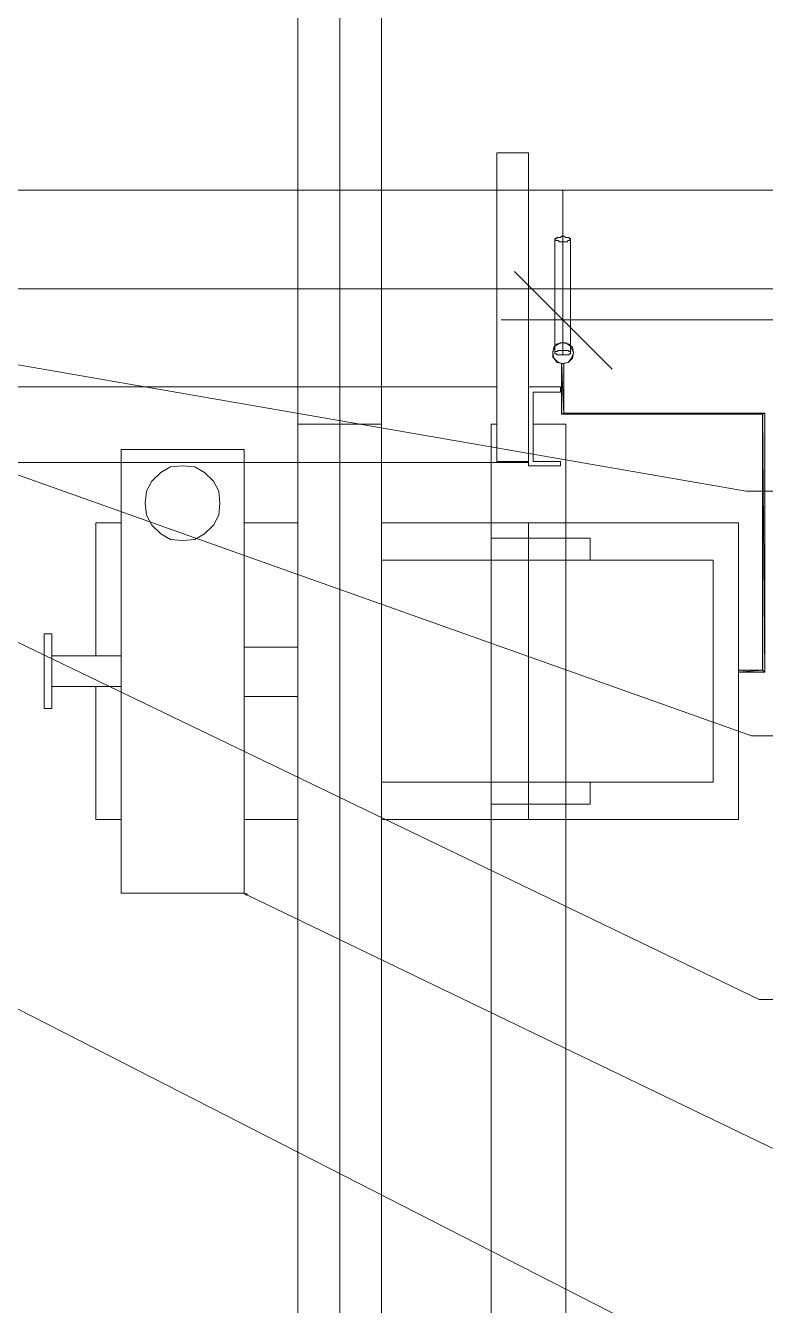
# Model space of a CAD drawing. Header units: inches. Extents: x -1128 to 651, y 96 to 845.
# Drawn here: x 472.61 to 498.04, y 729.66 to 773.66 of the extents above; entities that cross this region are included whole.
import ezdxf

# ---------------------------------------------------------------- set-up
doc = ezdxf.new("R2010")
doc.units = ezdxf.units.IN
doc.header["$MEASUREMENT"] = 0
doc.layers.add('Layer 1', color=7, linetype='Continuous')

msp = doc.modelspace()

# ---------------------------------------------------------------- hatches: boundary and pattern name
at = {"layer": 'Layer 1'}
for points in [[(491.109, 762.034), (491.033, 762.034), (491.109, 760.335)], [(491.033, 762.034), (491.109, 760.335), (491.033, 760.297)], [(491.109, 760.335), (491.033, 760.297), (498.019, 760.335)], [(491.033, 760.297), (498.019, 760.335), (497.944, 760.297)], [(498.019, 760.335), (497.944, 760.297), (498.019, 751.423)], [(497.944, 760.297), (498.019, 751.423), (497.944, 751.498)], [(498.019, 751.423), (497.944, 751.498), (497.113, 751.423)], [(497.944, 751.498), (497.113, 751.423), (497.113, 751.498)], [(480.196, 743.757), (480.12, 743.833), (480.233, 743.795)]]:
    msp.add_hatch(color=0, dxfattribs=at).paths.add_polyline_path(points)

# ---------------------------------------------------------------- linework, layer by layer
at = {"layer": 'Layer 1', "color": 0, "lineweight": 5}
for points in [[(484.84, 718.155), (481.97, 718.155), (481.97, 778.763)], [(483.405, 778.763), (483.405, 718.155)], [(484.84, 718.155), (484.84, 778.763)], [(488.805, 758.673), (489.9, 758.673), (489.9, 769.284)], [(488.805, 758.673), (488.805, 769.284), (489.9, 769.284)], [(488.805, 758.673), (489.9, 758.673), (489.9, 769.284)], [(488.805, 758.673), (488.805, 769.284), (489.9, 769.284)], [(466.714, 766.49), (466.714, 768), (491.071, 768)], [(491.071, 768), (466.714, 768)], [(498.397, 768), (491.071, 768)], [(498.397, 768), (491.071, 768)], [(491.071, 764.602), (491.071, 768)], [(491.071, 764.602), (498.397, 764.602), (498.397, 768)], [(491.071, 766.414), (491.033, 766.414), (490.995, 766.377), (490.882, 766.377), (490.844, 766.339), (490.806, 766.339), (490.806, 766.301)], [(490.806, 766.301), (490.806, 766.339)], [(490.806, 766.301), (490.844, 766.263), (490.92, 766.263), (490.958, 766.225), (491.071, 766.225)], [(491.071, 766.414), (491.071, 762.487)], [(491.071, 766.414), (491.071, 762.487)], [(491.335, 766.301), (491.335, 766.339), (491.297, 766.339), (491.297, 766.377), (491.26, 766.377), (491.184, 766.377), (491.109, 766.414), (491.071, 766.414)], [(491.335, 766.301), (491.335, 762.411), (491.335, 762.449), (491.297, 762.449), (491.26, 762.487), (491.071, 762.487)], [(491.071, 766.225), (491.222, 766.225), (491.26, 766.263), (491.297, 766.263), (491.335, 766.301)], [(491.071, 766.225), (491.071, 762.336)], [(491.071, 766.225), (491.071, 762.336)], [(491.335, 766.301), (491.335, 766.339)], [(491.335, 766.301), (491.335, 762.411)], [(492.77, 761.845), (489.409, 765.206)], [(491.071, 764.602), (466.714, 764.602)], [(491.071, 764.602), (466.714, 764.602)], [(498.397, 764.602), (491.071, 764.602)], [(488.956, 763.544), (530.117, 763.544)], [(451.194, 762.638), (497.83, 740.17), (513.539, 740.17)], [(459.88, 762.638), (497.566, 749.233), (513.539, 749.233)], [(468.376, 762.676), (497.377, 757.654), (513.539, 757.654)], [(491.448, 762.411), (491.411, 762.6), (491.26, 762.714), (491.071, 762.751), (490.882, 762.714), (490.769, 762.6), (490.731, 762.411), (490.769, 762.223), (490.882, 762.072), (491.071, 762.034), (491.26, 762.072), (491.411, 762.223), (491.448, 762.411), (491.335, 762.638), (491.184, 762.751), (490.995, 762.751), (490.806, 762.638), (490.731, 762.449), (490.731, 762.26), (490.882, 762.109), (491.033, 762.034), (491.26, 762.072), (491.373, 762.223), (491.448, 762.411)], [(491.071, 762.487), (490.92, 762.487), (490.882, 762.449), (490.806, 762.449), (490.806, 762.411)], [(490.806, 762.411), (490.806, 762.449)], [(490.806, 762.411), (490.806, 762.374), (490.844, 762.374), (490.882, 762.336), (491.071, 762.336)], [(491.071, 762.487), (491.071, 762.525)], [(491.071, 762.336), (491.297, 762.336), (491.297, 762.374), (491.335, 762.374), (491.335, 762.411)], [(491.071, 762.336), (491.071, 762.374)], [(444.662, 761.241), (488.805, 761.241)], [(444.662, 761.241), (481.97, 761.241)], [(484.84, 761.241), (488.805, 761.241)], [(489.9, 761.241), (489.9, 761.279)], [(489.9, 761.241), (489.9, 761.279)], [(489.9, 761.241), (489.9, 761.279)], [(490.995, 761.241), (489.9, 761.241)], [(489.9, 761.241), (489.9, 758.522)], [(490.995, 761.241), (489.9, 761.241)], [(489.9, 761.241), (489.9, 758.522)], [(490.995, 761.052), (490.995, 761.241)], [(490.995, 761.052), (490.995, 761.241)], [(490.051, 758.673), (490.051, 761.052)], [(490.051, 761.052), (490.995, 761.052)], [(490.051, 758.673), (490.051, 761.052)], [(490.051, 761.052), (490.995, 761.052)], [(481.97, 759.957), (484.84, 759.957)], [(491.184, 688.285), (488.616, 688.285), (488.616, 759.957), (488.805, 759.957)], [(488.616, 759.957), (488.805, 759.957)], [(488.616, 759.957), (488.616, 756.558)], [(490.051, 759.957), (491.184, 759.957), (491.184, 688.285)], [(490.051, 759.957), (491.184, 759.957), (491.184, 756.558)], [(475.891, 759.088), (475.891, 743.833), (480.12, 743.833)], [(480.12, 759.088), (475.891, 759.088)], [(480.12, 759.088), (480.12, 743.833)], [(445.757, 758.635), (489.9, 758.635)], [(464.6, 758.635), (475.891, 758.635)], [(480.12, 758.635), (481.97, 758.635)], [(484.84, 758.635), (489.9, 758.635)], [(490.995, 758.673), (490.995, 758.522), (489.9, 758.522)], [(490.995, 758.673), (490.995, 758.522), (489.9, 758.522)], [(489.9, 758.635), (489.9, 758.522)], [(490.995, 758.673), (490.051, 758.673)], [(490.995, 758.673), (490.051, 758.673)], [(479.289, 757.238), (479.251, 757.654), (479.063, 757.994), (478.761, 758.296), (478.421, 758.484), (478.005, 758.522), (477.59, 758.484), (477.25, 758.296), (476.948, 757.994), (476.759, 757.654), (476.721, 757.238), (476.759, 756.823), (476.948, 756.483), (477.25, 756.181), (477.59, 755.992), (478.005, 755.954), (478.421, 755.992), (478.761, 756.181), (479.063, 756.483), (479.251, 756.823), (479.289, 757.238)], [(475.022, 756.558), (475.891, 756.558)], [(475.022, 751.989), (475.022, 756.558)], [(480.12, 756.558), (481.97, 756.558)], [(484.84, 756.558), (497.113, 756.558)], [(489.9, 756.558), (489.9, 746.363)], [(497.113, 756.558), (497.113, 746.363)], [(488.616, 755.274), (488.616, 756.03)], [(488.616, 756.03), (492.015, 756.03)], [(492.015, 756.03), (492.015, 755.274)], [(496.244, 755.274), (484.84, 755.274)], [(496.244, 755.274), (496.244, 747.647)], [(473.247, 750.177), (473.247, 752.744)], [(473.512, 752.744), (473.247, 752.744)], [(473.512, 750.177), (473.512, 752.744)], [(481.97, 752.291), (480.12, 752.291)], [(475.891, 751.989), (473.512, 751.989)], [(475.891, 750.932), (473.512, 750.932)], [(475.891, 746.363), (475.022, 746.363), (475.022, 750.932)], [(481.97, 750.592), (480.12, 750.592)], [(473.512, 750.177), (473.247, 750.177)], [(496.244, 747.647), (484.84, 747.647)], [(488.616, 746.891), (488.616, 747.647)], [(492.015, 747.647), (492.015, 746.891)], [(492.015, 746.891), (488.616, 746.891)], [(481.97, 746.363), (480.12, 746.363)], [(497.113, 746.363), (484.84, 746.363)], [(488.616, 746.363), (488.616, 688.285)], [(491.184, 746.363), (491.184, 688.285)], [(464.675, 743.757), (505.458, 722.913), (513.539, 722.913)], [(480.233, 743.757), (505.458, 731.598), (513.539, 731.598)]]:
    msp.add_lwpolyline(points, dxfattribs=at)
at = {"layer": 'Layer 1', "color": 0, "lineweight": 0}
for points in [[(491.109, 762.034), (491.033, 762.034), (491.109, 760.335), (491.109, 762.034)], [(491.033, 762.034), (491.109, 760.335), (491.033, 760.297), (491.033, 762.034)], [(491.109, 760.335), (491.033, 760.297), (498.019, 760.335), (491.109, 760.335)], [(491.033, 760.297), (498.019, 760.335), (497.944, 760.297), (491.033, 760.297)], [(498.019, 760.335), (497.944, 760.297), (498.019, 751.423), (498.019, 760.335)], [(497.944, 760.297), (498.019, 751.423), (497.944, 751.498), (497.944, 760.297)], [(498.019, 751.423), (497.944, 751.498), (497.113, 751.423), (498.019, 751.423)], [(497.944, 751.498), (497.113, 751.423), (497.113, 751.498), (497.944, 751.498)], [(480.196, 743.757), (480.12, 743.833), (480.233, 743.795), (480.196, 743.757)]]:
    msp.add_lwpolyline(points, dxfattribs=at)
at = {"layer": 'Layer 1', "color": 0, "lineweight": 5}
msp.add_open_spline([(490.806, 766.301), (490.806, 766.301), (490.806, 762.411), (490.806, 762.411), (490.806, 762.411), (490.806, 766.301), (490.806, 766.301)], degree=3, knots=[0, 0, 0, 0, 1, 1, 1, 2, 2, 2, 2], dxfattribs=at)

doc.saveas('drawing.dxf')
